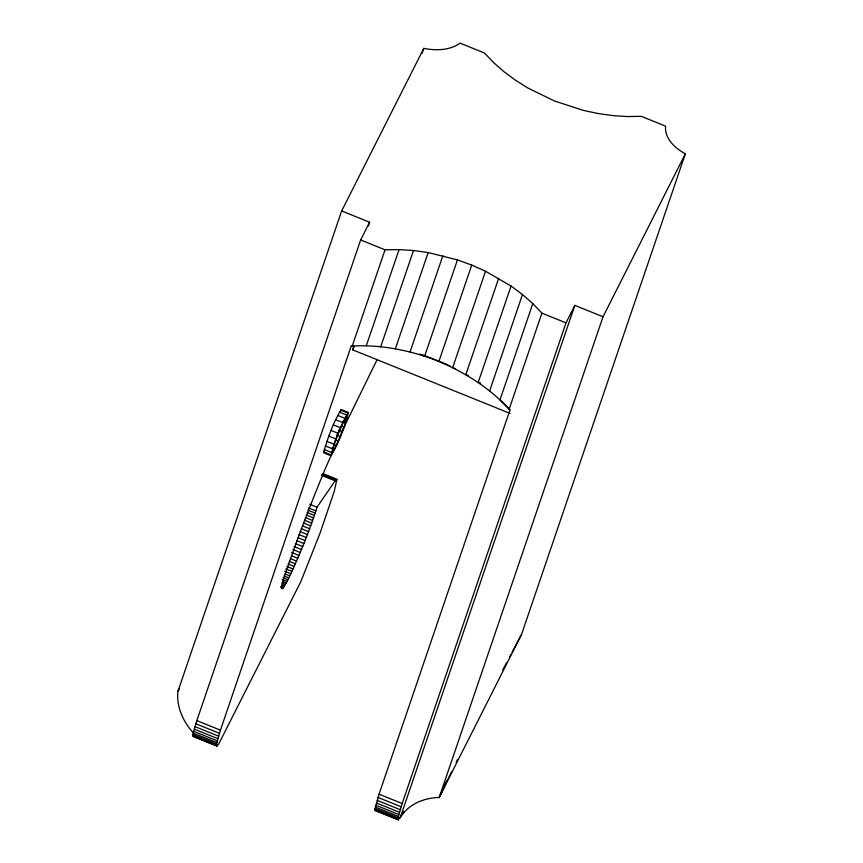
<?xml version="1.0" encoding="UTF-8"?>
<svg xmlns="http://www.w3.org/2000/svg" width="863" height="863" viewBox="0 0 863 863"><rect width="100%" height="100%" fill="white"/><g stroke="black" fill="none" stroke-linecap="round" stroke-linejoin="round"><path stroke-width="1.29" d="M333.323 450.41L325.168 468.954A139.838 9.612 -68 0 0 288.113 565.621C285.081 573.291 275.027 605.146 288.803 577.908C299.698 554.985 309.375 531.414 317.045 507.207L335.135 480.831L336.926 479.353L334.229 491.489L319.957 533.388L300.756 581.802L218.609 744.23L216.861 745.999L193.226 736.452L193.226 733.108L196.829 720.616L360.648 239.957L369.601 222.233L341.662 210.95L177.886 691.522C176.3 706.862 183.258 721.975 193.495 733.086M216.861 745.999L216.85 742.644L220.453 730.152L351.317 345.675L352.244 346.041C385.934 344.218 419.375 352.428 450.033 365.998M403.841 811.468L398.35 819.85L375.222 810.508L374.898 809.613L379.051 794.197L509.979 409.936C486.43 384.089 455.319 366.807 422.762 354.973M398.35 819.85L398.393 816.398L402.18 803.539L565.999 322.87L574.834 305.394L603.032 316.764L685.351 153.808C675.254 148.371 664.434 138.673 665.556 126.127L641.306 116.332L627.282 116.548L612.859 115.61L598.178 113.549L583.464 110.421L554.596 101.025L527.627 87.886L515.276 80.076L503.873 71.607L493.55 62.546L484.456 52.999L460.065 43.15C449.645 50.561 435.891 50.744 423.776 48.393L341.662 210.95M323.722 451.899C328.037 437.336 333.226 422.428 341.273 409.569L348.415 412.46C344.909 427.422 338.857 442.546 330.939 455.707L323.798 452.816L323.722 451.899L331.597 455.179M348.415 412.46C340.497 425.621 334.445 440.734 330.939 455.707M345.405 422.751C352.384 399.709 334.078 442.859 333.959 445.394C326.958 468.49 345.286 425.286 345.405 422.751L342.902 421.737M510.065 413.399L352.611 349.817L353.841 346.203M422.039 53.495L423.776 48.393M368.296 226.063L369.601 222.233M352.244 346.041L385.038 249.806L399.062 249.59L413.506 250.518L428.156 252.557L457.444 259.892L471.727 265.103L485.535 271.23L511.047 286.031L522.482 294.52L532.805 303.593L541.899 313.14L565.999 322.87M366.268 345.826L399.062 249.59M380.702 346.753L413.506 250.518M395.351 348.792L428.156 252.557M410.065 351.942L442.859 255.696M457.444 259.892L424.65 356.128L419.742 354.1M438.857 361.511L471.727 265.103M485.535 271.23L452.665 367.649L455.146 368.62M498.685 278.242L465.826 374.661L468.329 375.556M511.047 286.031L478.188 382.449L480.777 383.15M489.623 390.928L522.482 294.52M532.805 303.593L499.936 400.001L509.979 409.936M509.03 409.558L541.899 313.14M574.834 305.394L400.108 818.016L401.317 815.621M403.852 811.425L402.029 815.017C410.432 803.291 425.125 797.736 439.181 797.498L603.032 316.764M446.905 780.519L439.181 797.498L521.522 634.478L685.351 153.808M341.209 432.913L377.217 359.418M439.181 797.498L451.435 771.986M456.106 762.256L457.271 759.828M179.105 689.116L177.886 691.522L179.105 689.149M352.611 349.817L354.348 346.376M502.719 669.958L506.484 662.86M509.623 656.948L510.874 654.586M512.126 652.223L521.522 634.478M375.222 810.508L376.225 809.699M360.648 239.957L385.038 249.806M340.605 410.119L347.757 412.999M339.386 412.093L346.538 414.984M337.692 415.405L344.844 418.285M335.664 419.742L342.816 422.633M341.403 425.955L343.906 426.958M333.42 424.876L340.572 427.768M338.372 430.152L342.115 431.662M331.101 430.464L338.253 433.355M336.419 435.017L340.162 436.527M328.879 436.106L336.031 438.997M335.685 440.216L338.177 441.22M326.915 441.392L334.067 444.272M333.798 444.423L336.29 445.437M332.136 447.865L334.639 448.868M325.34 445.955L332.492 448.846M324.24 449.558L331.392 452.449M322.956 473.701L336.926 479.353M322.568 473.906L337.045 479.806M322.05 474.434L335.772 479.968M321.414 475.286L335.135 480.831M309.774 504.272L317.045 507.207M308.663 507.973L315.934 510.907M307.929 510.184L315.211 513.129M307.142 512.525L314.423 515.47M306.289 514.995L313.571 517.929M305.383 517.563L312.665 520.497M304.423 520.227L311.705 523.172M303.409 522.978L310.691 525.923M302.363 525.804L309.644 528.749M301.273 528.695L308.555 531.63M300.141 531.63L307.422 534.564M298.986 534.596L306.268 537.541M297.811 537.595L305.081 540.529M296.602 540.594L303.884 543.539M295.383 543.604L302.665 546.538M294.164 546.592L301.446 549.526M292.935 549.548L300.216 552.493M291.705 552.471L298.986 555.416M291.694 555.826L297.757 558.275M290.475 558.631L296.548 561.079M289.288 561.36L295.351 563.809M288.113 563.992L294.175 566.441M286.958 566.527L293.032 568.976M285.847 568.954L291.921 571.403M284.768 571.263L290.831 573.712M284.941 573.917L289.795 575.88M283.949 575.955L288.803 577.908M283.01 577.832L287.864 579.796M282.115 579.558L286.969 581.522M282.503 581.608L286.138 583.086M281.726 583L285.373 584.467M282.233 584.704L284.661 585.686M281.597 585.729L284.024 586.711M281.036 586.57L283.452 587.552M280.54 587.228L282.967 588.199M196.829 720.616L220.453 730.152M379.051 794.197L402.18 803.539M195.815 723.766L219.429 733.302M377.983 797.423L401.122 806.765M194.93 726.603L218.555 736.139M377.077 800.335L400.205 809.677M194.207 729.116L217.832 738.652M376.3 802.935L399.44 812.277M193.636 731.295L217.26 740.832M375.696 805.179L398.835 814.521M193.226 733.108L216.85 742.644M375.254 807.056L398.393 816.398M192.978 734.542L216.602 744.079M374.995 808.523L398.123 817.865M192.891 735.589L216.516 745.125M194.909 736.743L217.293 745.783M192.988 736.193L216.624 745.74M374.898 809.613L398.026 818.944M375.642 810.314L397.552 819.17M374.963 810.281L398.102 819.613M341.273 409.569L341.349 410.497"/></g></svg>
